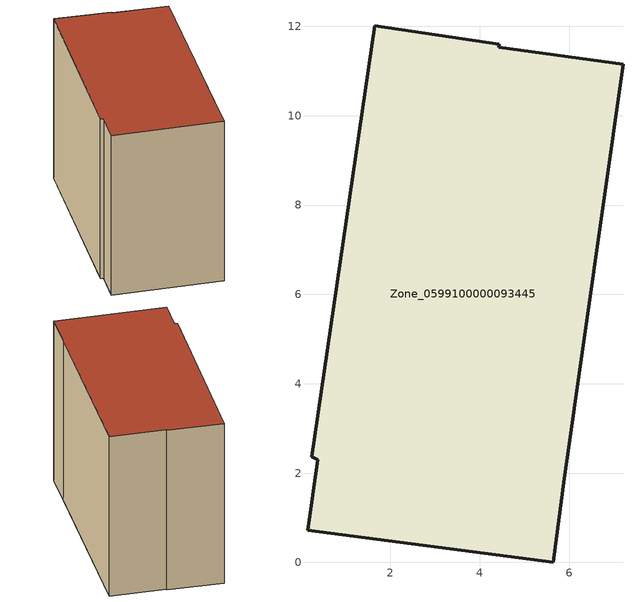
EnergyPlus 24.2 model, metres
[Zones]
Zone_0599100000093445
 floor ground (C_G): 5.89,1.88 5.64,0 0.14,0.72 0.38,2.29 0.24,2.37 1.65,12.02 4.44,11.6 4.43,11.53 7.21,11.15 z0
 wall outside (C_F): 4.44,11.6 1.65,12.02 0.24,2.37 0.38,2.29 0.14,0.72 5.64,0 5.89,1.88 7.21,11.15 4.43,11.53 4.44,11.6 z0:8.77
 roof outside (C_R): 4.43,11.53 4.44,11.6 1.65,12.02 0.24,2.37 0.38,2.29 0.14,0.72 5.64,0 5.89,1.88 7.21,11.15 z8.77
[BUILDING]
Pand.0599100000093445: North Axis=0; Terrain=City; Loads Convergence Tolerance Value=0.04; Temperature Convergence Tolerance Value=0.4; Solar Distribution=FullExterior; Maximum Number of Warmup Days=25; Minimum Number of Warmup Days=1
[Site:Location]
Rotterdam.The.Hague.AP_ZH_NLD Design_Conditions: Latitude=51.96; Longitude=4.45; Time Zone=1; Elevation=-4.5
[SITE:GROUNDTEMPERATURE:BUILDINGSURFACE]
18, 18, 18, 18, 18, 18, 18, 18, 18, 18, 18, 18
[MATERIAL] Thermal Absorptance=0.9; Solar Absorptance=0.7; Visible Absorptance=0.7
Name | Roughness | Thickness | Conductivity | Density | Specific Heat
G.D.1965 | MediumSmooth | 0.15 | 1 | 540 | 1210
F.D.1965 | Rough | 0.3 | 0.857143 | 1920 | 840
R.D.1965 | MediumRough | 0.2 | 0.08 | 1500 | 1000
[CONSTRUCTION]
C_G: G.D.1965
C_F: F.D.1965
C_R: R.D.1965
[ZONE]
Zone_0599100000093445: Type=1; Multiplier=1; Ceiling Height=Autocalculate; Volume=Autocalculate; Floor Area=autocalculate; Part of Total Floor Area=Yes
[ZONEINFILTRATION:DESIGNFLOWRATE]
Infil_Zone_0599100000093445: Zone or ZoneList or Space or SpaceList=Zone_0599100000093445; Schedule=AlwaysOn; Design Flow Rate Calculation Method=Flow/Area; Flow Rate per Floor Area=0.0042; Constant Term Coefficient=1; Temperature Term Coefficient=0; Velocity Term Coefficient=0; Velocity Squared Term Coefficient=0
[HVACTEMPLATE:ZONE:IDEALLOADSAIRSYSTEM]
Zone_0599100000093445: Maximum Heating Supply Air Temperature=50; Minimum Cooling Supply Air Temperature=13; Maximum Heating Supply Air Humidity Ratio=0.0156; Minimum Cooling Supply Air Humidity Ratio=0.0077; Heating Limit=NoLimit; Cooling Limit=NoLimit; Dehumidification Control Type=ConstantSensibleHeatRatio; Cooling Sensible Heat Ratio=0.7; Dehumidification Setpoint=60; Humidification Control Type=None; Humidification Setpoint=30; Outdoor Air Method=None; Outdoor Air Flow Rate per Person=0.00944; Outdoor Air Flow Rate per Zone Floor Area=0; Outdoor Air Flow Rate per Zone=0; Demand Controlled Ventilation Type=None; Outdoor Air Economizer Type=NoEconomizer; Heat Recovery Type=None; Sensible Heat Recovery Effectiveness=0.7; Latent Heat Recovery Effectiveness=0.65
[ZONECONTROL:THERMOSTAT]
ThermostatControl_Zone_0599100000093445: Zone or ZoneList=Zone_0599100000093445; Control Type Schedule=DualSetpointControlType; Control 1=Thermostat_Zone_0599100000093445; Temperature Difference Between Cutout And Setpoint=0
[THERMOSTATSETPOINT:DUALSETPOINT]
Thermostat_Zone_0599100000093445: Heating Setpoint Temperature Schedule=HeatingSetpoint_Zone_0599100000093445; Cooling Setpoint Temperature Schedule=CoolingSetpoint_Zone_0599100000093445
[SCHEDULE:COMPACT]
HeatingSetpoint_Zone_0599100000093445: Through: 12/31, For: AllDays, Until: 24:00, 21
CoolingSetpoint_Zone_0599100000093445: Through: 12/31, For: AllDays, Until: 24:00, 24
DualSetpointControlType: Through: 12/31, For: AllDays, Until: 24:00, 4
AlwaysOn: Through: 12/31, For: AllDays, Until: 24:00, 1
